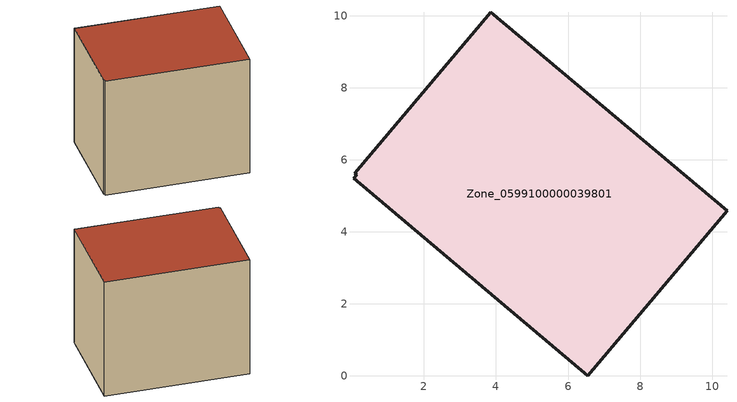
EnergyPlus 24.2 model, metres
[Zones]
Zone_0599100000039801
 floor ground (C_G): 0.13,5.58 0.08,5.62 3.86,10.1 10.41,4.58 6.54,0 0.04,5.49 z0.17
 wall outside (C_F): 6.54,0 10.41,4.58 3.86,10.1 0.08,5.62 0.13,5.58 0.04,5.49 6.54,0 z0.17:7.7
 roof outside (C_R): 0.13,5.58 0.04,5.49 6.54,0 10.41,4.58 3.86,10.1 0.08,5.62 z7.7
[BUILDING]
Pand.0599100000039801: North Axis=0; Terrain=City; Loads Convergence Tolerance Value=0.04; Temperature Convergence Tolerance Value=0.4; Solar Distribution=FullExterior; Maximum Number of Warmup Days=25; Minimum Number of Warmup Days=1
[Site:Location]
Rotterdam.The.Hague.AP_ZH_NLD Design_Conditions: Latitude=51.96; Longitude=4.45; Time Zone=1; Elevation=-4.5
[SITE:GROUNDTEMPERATURE:BUILDINGSURFACE]
18, 18, 18, 18, 18, 18, 18, 18, 18, 18, 18, 18
[MATERIAL] Thermal Absorptance=0.9; Solar Absorptance=0.7; Visible Absorptance=0.7
Name | Roughness | Thickness | Conductivity | Density | Specific Heat
G.TI.1946-1964 | MediumSmooth | 0.15 | 1 | 540 | 1210
F.TI.1946-1964 | Rough | 0.3 | 0.857143 | 1920 | 840
R.TI.1946-1964 | MediumRough | 0.2 | 0.277778 | 1500 | 1000
[CONSTRUCTION]
C_G: G.TI.1946-1964
C_F: F.TI.1946-1964
C_R: R.TI.1946-1964
[ZONE]
Zone_0599100000039801: Type=1; Multiplier=1; Ceiling Height=Autocalculate; Volume=Autocalculate; Floor Area=autocalculate; Part of Total Floor Area=Yes
[ZONEINFILTRATION:DESIGNFLOWRATE]
Infil_Zone_0599100000039801: Zone or ZoneList or Space or SpaceList=Zone_0599100000039801; Schedule=AlwaysOn; Design Flow Rate Calculation Method=Flow/Area; Flow Rate per Floor Area=0.003; Constant Term Coefficient=1; Temperature Term Coefficient=0; Velocity Term Coefficient=0; Velocity Squared Term Coefficient=0
[HVACTEMPLATE:ZONE:IDEALLOADSAIRSYSTEM]
Zone_0599100000039801: Maximum Heating Supply Air Temperature=50; Minimum Cooling Supply Air Temperature=13; Maximum Heating Supply Air Humidity Ratio=0.0156; Minimum Cooling Supply Air Humidity Ratio=0.0077; Heating Limit=NoLimit; Cooling Limit=NoLimit; Dehumidification Control Type=ConstantSensibleHeatRatio; Cooling Sensible Heat Ratio=0.7; Dehumidification Setpoint=60; Humidification Control Type=None; Humidification Setpoint=30; Outdoor Air Method=None; Outdoor Air Flow Rate per Person=0.00944; Outdoor Air Flow Rate per Zone Floor Area=0; Outdoor Air Flow Rate per Zone=0; Demand Controlled Ventilation Type=None; Outdoor Air Economizer Type=NoEconomizer; Heat Recovery Type=None; Sensible Heat Recovery Effectiveness=0.7; Latent Heat Recovery Effectiveness=0.65
[ZONECONTROL:THERMOSTAT]
ThermostatControl_Zone_0599100000039801: Zone or ZoneList=Zone_0599100000039801; Control Type Schedule=DualSetpointControlType; Control 1=Thermostat_Zone_0599100000039801; Temperature Difference Between Cutout And Setpoint=0
[THERMOSTATSETPOINT:DUALSETPOINT]
Thermostat_Zone_0599100000039801: Heating Setpoint Temperature Schedule=HeatingSetpoint_Zone_0599100000039801; Cooling Setpoint Temperature Schedule=CoolingSetpoint_Zone_0599100000039801
[SCHEDULE:COMPACT]
HeatingSetpoint_Zone_0599100000039801: Through: 12/31, For: AllDays, Until: 24:00, 21
CoolingSetpoint_Zone_0599100000039801: Through: 12/31, For: AllDays, Until: 24:00, 24
DualSetpointControlType: Through: 12/31, For: AllDays, Until: 24:00, 4
AlwaysOn: Through: 12/31, For: AllDays, Until: 24:00, 1
